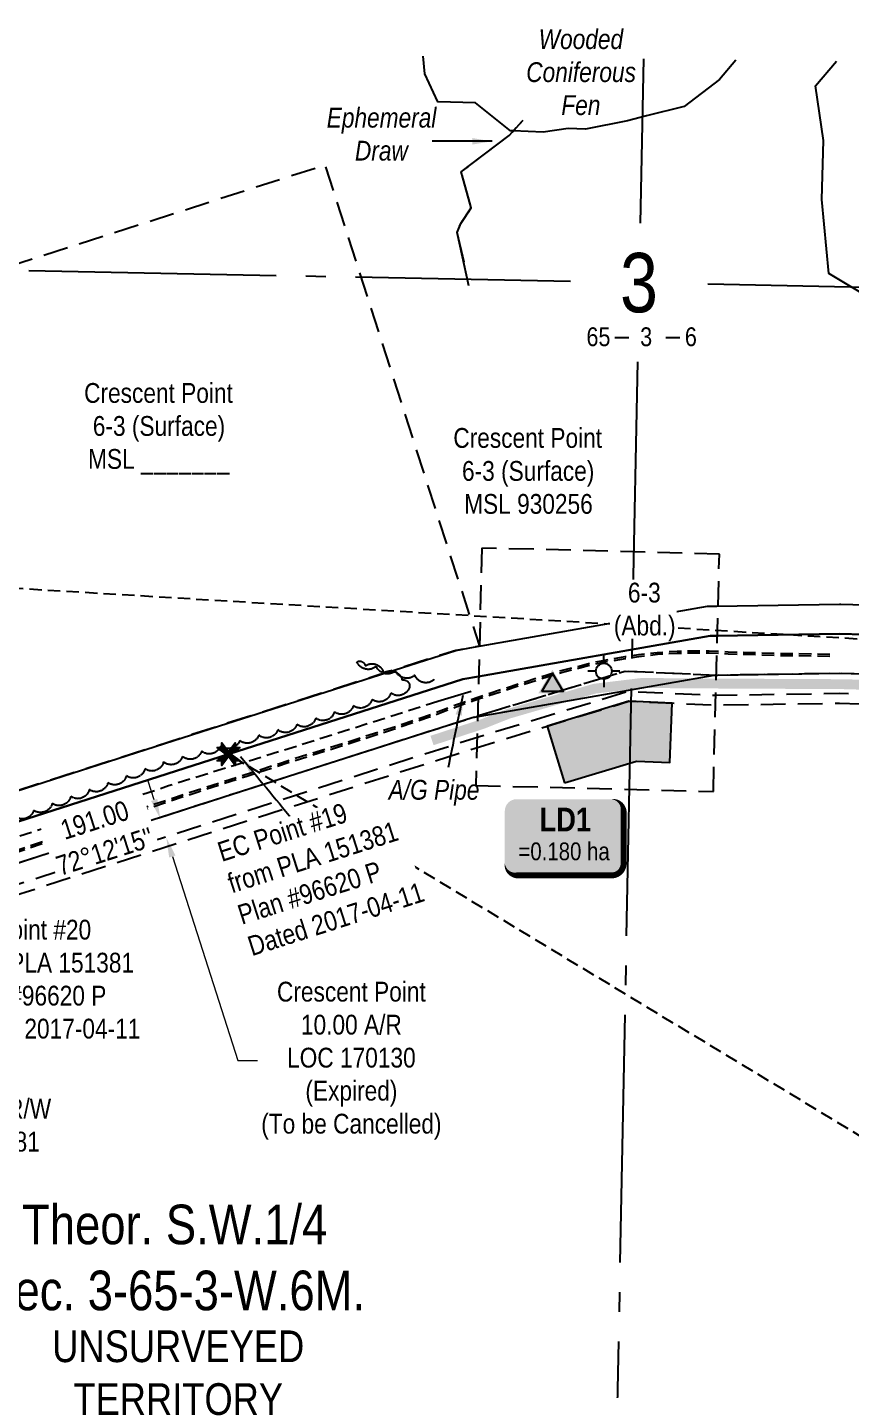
# Model space of a CAD drawing. Extents: x 407349 to 413136, y 6049626 to 6052845.
# Drawn here: x 411483 to 411899, y 6050154 to 6050842 of the extents above; entities that cross this region are included whole.
import ezdxf
from ezdxf.enums import TextEntityAlignment as Align

# ---------------------------------------------------------------- set-up
doc = ezdxf.new("R2010")
doc.units = 0
doc.header["$LTSCALE"] = 5
doc.header["$PDSIZE"] = 5
for name, pattern in [('0', [1, 1, 0]), ('foc-ACCESSROAD', [3.75, 2.5, -1.25]), ('foc-QUARTERLINE', [33, 25, -3, 2, -3]), ('foc-TIELINE', [1.875, 1.25, -0.625]), ('foc-TOPO-ephemeral', [6.25, 3.125, -0.625, 0.625, -0.625, 0.625, -0.625]), ('UG_PIPE', [1.875, 1.25, -0.625])]:
    doc.linetypes.add(name, pattern=pattern)
doc.layers.get('Defpoints').update_dxf_attribs({"color": 9})
for name, color, linetype in [('10', 1, 'Continuous'), ('9', 3, 'Continuous'), ('AS-PIPE-AG', 44, 'Continuous'), ('AS-PIPE-UG', 44, 'UG_PIPE'), ('AS-ROADS', 254, 'Continuous'), ('C-WS', 13, 'foc-ACCESSROAD'), ('F-AR', 190, 'foc-ACCESSROAD'), ('F-RW', 190, 'Continuous'), ('F-WS-S', 190, 'Continuous'), ('L-BD', 7, 'Continuous'), ('L-DESC', 3, 'Continuous'), ('L-MON', 1, 'Continuous'), ('L-QSEC', 8, 'foc-QUARTERLINE'), ('L-SECLBL', 7, 'Continuous'), ('L-TIE', 7, 'foc-TIELINE'), ('P-TEMP-BLOCKS', 250, 'Continuous'), ('P-WORKAREA', 113, 'Continuous'), ('P-WORKAREA-H', 111, 'Continuous'), ('T-BUSH', 110, '0'), ('T-DRAW', 143, 'foc-TOPO-ephemeral'), ('T-WATER-T', 170, 'Continuous'), ('WETLAND', 143, 'Continuous'), ('WETLAND-T', 146, 'Continuous')]:
    doc.layers.add(name, color=color, linetype=linetype)
for name, color, linetype, lineweight in [('C-AR-T', 13, 'Continuous', 9), ('C-WS-T', 13, 'Continuous', 9), ('F-RW-T', 190, 'Continuous', 9), ('F-WS-T', 190, 'Continuous', 9), ('T-TEXT', 48, 'Continuous', 18)]:
    doc.layers.add(name, color=color, linetype=linetype, lineweight=lineweight)
doc.styles.add('175L', font='ARIALN.TTF', dxfattribs={"height": 20})
doc.styles.add('80', font='ARIALN.TTF', dxfattribs={"height": 10})
doc.styles.add('80CG', font='ARIALN.TTF', dxfattribs={"height": 10})
doc.styles.add('80L', font='ARIALN.TTF', dxfattribs={"height": 10})
doc.styles.add('BOLD', font='ARIALNB.TTF')
doc.styles.add('foc-LtypeFont', font='ARIALN.TTF', dxfattribs={"height": 7.35})
doc.styles.add('SIMPLEX', font='ARIALN.TTF')
doc.linetypes.add('foc-TOPO-flowdirection-NOLINE', pattern='A,0,[">",foc-LtypeFont,S=0.3,R=0,X=0,Y=-0.945],-20,[">",foc-LtypeFont,S=0.3,R=0,X=0,Y=-0.945],0', length=20)
doc.dimstyles.new('Compass 5 000', dxfattribs={"dimscale": 5, "dimtxt": 9, "dimasz": 2, "dimexe": 0.2, "dimexo": 0.0625, "dimgap": 0.5, "dimtad": 0, "dimtih": 1, "dimtoh": 1, "dimzin": 0, "dimdsep": 46, "dimtxsty": '80CG', "dimcen": 0.1, "dimse1": 1, "dimse2": 1, "dimclrd": 256, "dimclrt": 256, "dimaunit": 1, "dimadec": 4, "dimazin": 0, "dimtfac": 0.06, "dimtofl": 0, "dimtmove": 0, "dimatfit": 1, "dimfxl": 0.2, "dimtolj": 1, "dimtzin": 0, "dimlwd": -1, "dimarcsym": 0})

# ---------------------------------------------------------------- blocks, each defined once
blk = doc.blocks.new('L-SECLBL')
at = {"layer": '9', "color": 7}
for p, q in [((-5.08, -27.83), (-12.29, -27.83)), ((20.7, -27.83), (13.5, -27.83))]:
    blk.add_line(p, q, dxfattribs=at)
at = {"layer": '10', "color": 2, "style": 'SIMPLEX'}
blk.add_attdef('SEC', text='', height=30, dxfattribs=at).set_placement((0, 0), align=Align.MIDDLE)
at = {"layer": '10', "color": 5, "style": '80L'}
blk.add_attdef('TWP', text='', height=9.5, dxfattribs=at).set_placement((-14.43, -27.37), align=Align.MIDDLE_RIGHT)
blk.add_attdef('RGE', text='', height=9.5, dxfattribs=at).set_placement((3.62, -27.37), align=Align.MIDDLE_CENTER)
blk.add_attdef('MER', text='', height=9.5, dxfattribs=at).set_placement((23.17, -27.37), align=Align.MIDDLE_LEFT)
blk = doc.blocks.new('*D44')
at = {"layer": 'Defpoints', "color": 0, "transparency": 16777216}
for p in [(411435.49, 6050426.09), (411373.08, 6050406.12), (411441.58, 6050407.06)]:
    blk.add_point(p, dxfattribs=at)
at = {"layer": 'F-RW-T', "transparency": 16777216}
for p, q in [((411370.04, 6050415.64), (411366.99, 6050425.17)), ((411382.22, 6050377.56), (411408.47, 6050295.54)), ((411408.47, 6050295.54), (411418.47, 6050295.54))]:
    blk.add_line(p, q, dxfattribs=at)
for points in [[(411371.62, 6050416.15), (411368.45, 6050415.13), (411373.08, 6050406.12)], [(411383.81, 6050378.07), (411380.63, 6050377.06), (411379.17, 6050387.09)]]:
    blk.add_solid(points, dxfattribs=at)
at = {"layer": 'F-RW-T', "transparency": 16777216, "insert": (411458.01, 6050295.54), "char_height": 10, "attachment_point": 5, "style": '80CG'}
blk.add_mtext('\\A1;PGI\\P20.00 P/L R/W\\PPLA 151381', dxfattribs=at)
blk = doc.blocks.new('*D45')
at = {"layer": 'C-AR-T', "transparency": 16777216}
for p, q in [((411547.28, 6050451.53), (411544.22, 6050461.05)), ((411556.44, 6050422.96), (411589.5, 6050319.86)), ((411589.5, 6050319.86), (411599.5, 6050319.86))]:
    blk.add_line(p, q, dxfattribs=at)
for points in [[(411548.86, 6050452.04), (411545.69, 6050451.02), (411550.33, 6050442.01)], [(411558.02, 6050423.47), (411554.85, 6050422.45), (411553.38, 6050432.48)]]:
    blk.add_solid(points, dxfattribs=at)
at = {"layer": 'Defpoints', "color": 0, "transparency": 16777216}
for p in [(411521.7, 6050432.83), (411553.38, 6050432.48), (411524.75, 6050423.3)]:
    blk.add_point(p, dxfattribs=at)
at = {"layer": 'C-AR-T', "transparency": 16777216, "insert": (411646.83, 6050319.86), "char_height": 10, "attachment_point": 5, "style": '80CG'}
blk.add_mtext('\\A1;Crescent Point\\P10.00 A/R\\PLOC 170130\\P(Expired)\\P(To be Cancelled)', dxfattribs=at)
blk = doc.blocks.new('GABD')
for p, q in [((0, 0.81), (0, 1.62)), ((-0.81, 0), (-1.62, 0)), ((1.62, 0), (0.81, 0)), ((0, -0.81), (0, -1.62))]:
    blk.add_line(p, q)
blk.add_circle((0, 0), 0.8)
blk = doc.blocks.new('TRIA')
blk.add_hatch(color=255).paths.add_polyline_path([(-0.04, 1.52), (-1.47, -0.87), (1.39, -0.87)])
blk = doc.blocks.new('TRIAA')
blk.add_blockref('TRIA', (0, 0))
blk = doc.blocks.new('TRIB')
at = {"color": 1}
blk.add_lwpolyline([(-1.12, -0.67), (-0.04, 1.13), (1.04, -0.67)], close=True, dxfattribs=at)
blk = doc.blocks.new('TRIBB')
blk.add_blockref('TRIB', (0, 0))
blk = doc.blocks.new('TRICC')
for name in ['TRIAA', 'TRIBB']:
    blk.add_blockref(name, (0, 0))
blk = doc.blocks.new('plspike')
blk.add_blockref('TRICC', (0, 0))
blk = doc.blocks.new('TEMP')
h = blk.add_hatch(color=255)
h.dxf.hatch_style = 1
h.paths.add_polyline_path([(0, 0.25), (-0.67, 1.15), (-0.67, 0.67), (-1.15, 0.67), (-0.25, 0), (-1.15, -0.67), (-0.67, -0.67), (-0.67, -1.15), (0, -0.25), (0.67, -1.15), (0.67, -0.67), (1.15, -0.67), (0.25, 0), (1.15, 0.67), (0.67, 0.67), (0.67, 1.15)])
h.paths.add_polyline_path([(0.57, 0.85), (0.57, 0.57), (0.85, 0.57), (0.08, 0), (0.85, -0.57), (0.57, -0.57), (0.57, -0.85), (0, -0.08), (-0.57, -0.85), (-0.57, -0.57), (-0.85, -0.57), (-0.08, 0), (-0.85, 0.57), (-0.57, 0.57), (-0.57, 0.85), (0, 0.08)], flags=16)
h = blk.add_hatch(color=1)
h.dxf.hatch_style = 1
h.paths.add_polyline_path([(0, 0.08), (-0.57, 0.85), (-0.57, 0.57), (-0.85, 0.57), (-0.08, 0), (-0.85, -0.57), (-0.57, -0.57), (-0.57, -0.85), (0, -0.08), (0.57, -0.85), (0.57, -0.57), (0.85, -0.57), (0.08, 0), (0.85, 0.57), (0.57, 0.57), (0.57, 0.85)])
at = {"color": 1}
for p, q in [((-0.08, 0), (0.08, 0)), ((0, 0.08), (0, -0.08))]:
    blk.add_line(p, q, dxfattribs=at)
at = {"color": 255, "flags": 128}
blk.add_lwpolyline([(-0.25, 0), (-1.15, 0.67), (-0.67, 0.67), (-0.67, 1.15), (0, 0.25), (0.67, 1.15), (0.67, 0.67), (1.15, 0.67), (0.25, 0), (1.15, -0.67), (0.67, -0.67), (0.67, -1.15), (0, -0.25), (-0.67, -1.15), (-0.67, -0.67), (-1.15, -0.67)], close=True, dxfattribs=at)
at = {"color": 1, "flags": 128}
blk.add_lwpolyline([(-0.08, 0), (-0.85, 0.57), (-0.57, 0.57), (-0.57, 0.85), (0, 0.08), (0.57, 0.85), (0.57, 0.57), (0.85, 0.57), (0.08, 0), (0.85, -0.57), (0.57, -0.57), (0.57, -0.85), (0, -0.08), (-0.57, -0.85), (-0.57, -0.57), (-0.85, -0.57)], close=True, dxfattribs=at)
blk = doc.blocks.new('*U65')
h = blk.add_hatch(color=111)
edge = h.paths.add_edge_path()
edge.add_line((-24, -20), (24, -20))
edge.add_arc((24, -14), 6, 270, 360)
edge.add_line((30, -14), (30, 12.5))
edge.add_arc((24, 12.5), 6, 0, 90)
edge.add_line((24, 18.5), (-24, 18.5))
edge.add_arc((-24, 12.5), 6, 90, 180)
edge.add_line((-30, 12.5), (-30, -14))
edge.add_arc((-24, -14), 6, 180, 270)
at = {"color": 250, "flags": 128}
blk.add_lwpolyline([(-24, -20, 3, 3, 0), (24, -20, 3, 3, 0.414214), (30, -14, 3, 3, 0), (30, 12.5, 3, 0, 0.414214), (24, 18.5, 0, 0, 0), (-24, 18.5, 0, 0, 0.414214), (-30, 12.5, 0, 0, 0), (-30, -14, 0, 3, 0.414214)], format="xyseb", close=True, dxfattribs=at)
at = {"flags": 128}
blk.add_lwpolyline([(-18.38, -7.8, 0, 7.5, 0), (0, 0, 0, 0, 0)], format="xyseb", dxfattribs=at)
at = {"color": 250}
for tag, p, height, style in [('TEMP_AREA_W1_001', (-9.21, 2.24), 12, 'BOLD'), ('ENTER_TEXT_001', (-30.66, -12.47), 9, '80')]:
    blk.add_attdef(tag, p, '', height=height, dxfattribs=dict(at, style=style))

msp = doc.modelspace()

# ---------------------------------------------------------------- hatches: boundary and pattern name
at = {"layer": 'P-WORKAREA-H'}
h = msp.add_hatch(color=256, dxfattribs=at)
h.dxf.hatch_style = 1
h.paths.add_polyline_path([(411754.386, 6050460.135), (411790.799, 6050471.197), (411807.548, 6050470.465), (411808.856, 6050500.424), (411786.987, 6050501.379), (411745.67, 6050488.827)])

# ---------------------------------------------------------------- linework, layer by layer
at = {"layer": 'AS-PIPE-AG', "flags": 128}
msp.add_lwpolyline([(411690.477, 6050501.484), (411707.364, 6050506.563)], dxfattribs=at)
msp.add_lwpolyline([(411690.477, 6050501.484), (411707.364, 6050506.563)], dxfattribs=at)
at = {"layer": 'AS-PIPE-UG', "flags": 128}
for points in [[(411888.395, 6050523.978), (411881.136, 6050524.192), (411863.142, 6050524.366), (411846.577, 6050524.92), (411837.005, 6050525.227), (411827.48, 6050525.707), (411819.737, 6050525.732), (411811.276, 6050525.539), (411801.374, 6050524.925), (411791.905, 6050523.878), (411785.005, 6050522.764), (411779.08, 6050521.78), (411774.138, 6050520.878), (411767.732, 6050519.575), (411762.124, 6050518.055), (411752.894, 6050515.784), (411731.262, 6050509.023), (411710.927, 6050502.378), (411700.221, 6050498.598), (411688.556, 6050494.147), (411671.477, 6050488.224), (411644.582, 6050479.519), (411617.236, 6050470.965), (411593.458, 6050463.198), (411569.448, 6050455.543), (411546.132, 6050447.777), (411523.695, 6050440.414), (411499.457, 6050432.268), (411475.018, 6050423.955), (411451.935, 6050416.289), (411429.257, 6050409.113), (411408.616, 6050402.484), (411384.458, 6050394.801), (411362.317, 6050387.756), (411338.927, 6050380.383), (411316.151, 6050373.19), (411292.947, 6050365.879), (411269.477, 6050358.48), (411246.328, 6050351.217), (411218.823, 6050342.634), (411198.841, 6050336.351), (411191.596, 6050334.05), (411185.432, 6050331.949), (411177.746, 6050328.691), (411159.42, 6050318.368), (411133.703, 6050303.778), (411113.206, 6050291.759), (411093.339, 6050279.897), (411071.726, 6050267.353), (411046.786, 6050252.848), (411024.329, 6050239.671), (411005.414, 6050228.301), (410982.073, 6050215.132), (410957.471, 6050201.133), (410935.322, 6050188.667), (410916.377, 6050178.18), (410894.609, 6050165.45), (410874.465, 6050153.435), (410853.027, 6050140.554), (410834.198, 6050130.162), (410821.976, 6050123.912), (410795.578, 6050164.103), (410777.252, 6050193.335)], [(411888.425, 6050524.977), (411881.155, 6050525.191), (411863.163, 6050525.365), (411846.61, 6050525.919), (411837.046, 6050526.226), (411827.506, 6050526.707), (411819.728, 6050526.732), (411811.233, 6050526.538), (411801.288, 6050525.921), (411791.771, 6050524.868), (411784.843, 6050523.751), (411778.908, 6050522.765), (411773.949, 6050521.859), (411767.502, 6050520.548), (411761.874, 6050519.023), (411752.625, 6050516.747), (411730.957, 6050509.975), (411710.605, 6050503.324), (411699.877, 6050499.537), (411688.214, 6050495.086), (411671.159, 6050489.172), (411644.279, 6050480.471), (411616.932, 6050471.917), (411593.151, 6050464.149), (411569.138, 6050456.493), (411545.818, 6050448.726), (411523.38, 6050441.363), (411499.136, 6050433.215), (411474.7, 6050424.902), (411451.626, 6050417.24), (411428.954, 6050410.065), (411408.312, 6050403.436), (411384.155, 6050395.754), (411362.015, 6050388.709), (411338.626, 6050381.336), (411315.85, 6050374.143), (411292.647, 6050366.832), (411269.177, 6050359.434), (411246.029, 6050352.171), (411218.524, 6050343.588), (411198.539, 6050337.304), (411191.283, 6050334.999), (411185.075, 6050332.883), (411177.304, 6050329.589), (411158.928, 6050319.238), (411133.203, 6050304.643), (411112.697, 6050292.619), (411092.832, 6050280.758), (411071.224, 6050268.217), (411046.282, 6050253.711), (411023.819, 6050240.53), (411004.91, 6050229.165), (410981.58, 6050216.001), (410956.979, 6050202.003), (410934.835, 6050189.54), (410915.882, 6050179.049), (410894.101, 6050166.311), (410873.952, 6050154.293), (410852.528, 6050141.42), (410833.728, 6050131.045), (410822.319, 6050125.21), (410796.419, 6050164.643), (410778.099, 6050193.866)], [(411690.543, 6050501.266), (411622.466, 6050479.663), (411554.578, 6050458.635), (411487.286, 6050435.821), (411412.038, 6050411.079), (411340.33, 6050388.725), (411257.272, 6050362.47), (411221.35, 6050350.946), (411206.775, 6050345.921), (411199.154, 6050343.175), (411185.619, 6050338.098), (411173.7, 6050333.099), (411164.409, 6050328.706), (411154.065, 6050323.276), (411138.259, 6050314.407), (411124.361, 6050306.303), (411055.194, 6050266.006), (410988.133, 6050226.591), (410908.518, 6050180.006), (410838.235, 6050139.433)]]:
    msp.add_lwpolyline(points, dxfattribs=at)
at = {"layer": 'AS-ROADS', "const_width": 4.998, "flags": 128}
msp.add_lwpolyline([(412724.759, 6050512.858), (412710.467, 6050502.432), (412695.882, 6050491.442), (412673.771, 6050480.259), (412652.142, 6050471.012), (412630.66, 6050459.278), (412590.909, 6050434.216), (412565.512, 6050416.938), (412564.597, 6050416.097), (412552.889, 6050410.094), (412541.763, 6050407.968), (412533.909, 6050410.492), (412528.072, 6050415.32), (412473.745, 6050473.622), (412465.679, 6050480.994), (412446.608, 6050492.012), (412435.707, 6050495.365), (411894.552, 6050510.017), (411811.843, 6050510.429), (411794.18, 6050510.716), (411769.529, 6050507.724), (411725.928, 6050494.999), (411712.998, 6050489.865), (411687.534, 6050481.559)], dxfattribs=at)
at = {"layer": 'C-WS', "flags": 128}
msp.add_lwpolyline([(411330.928, 6050675.188), (411633.423, 6050772.287), (411711.458, 6050529.181), (411699.506, 6050527.082), (411580.168, 6050488.969), (411408.401, 6050433.833)], close=True, dxfattribs=at)
at = {"layer": 'C-WS'}
msp.add_lwpolyline([(411829.58, 6050455.83), (411832.62, 6050575.74), (411712.72, 6050578.79), (411709.67, 6050458.88)], close=True, dxfattribs=at)
at = {"layer": 'F-AR', "flags": 128}
for points in [[(412541.944, 6050406.895), (412541.944, 6050406.895), (412467.501, 6050488.77), (412451.468, 6050500.022), (411893.06, 6050515.421), (411830.917, 6050514.468), (411785.082, 6050516.47), (411707.892, 6050493.035), (411590.836, 6050455.651), (411409.067, 6050397.304), (411175.067, 6050322.236), (410996.186, 6050213.613, -0.0054144), (410995.814, 6050213.392), (410815.385, 6050109.108), (410701.028, 6050043.046), (410701.154, 6050043.022), (410723.675, 6050038.813), (410822.888, 6050096.127), (411003.317, 6050200.411, 0.0054144), (411003.968, 6050200.797), (411181.334, 6050308.501), (411413.649, 6050383.028), (411595.408, 6050441.372), (411711.486, 6050478.443), (411786.987, 6050501.379), (411830.705, 6050499.469), (411893.29, 6050500.43), (412446.547, 6050485.158), (412457.526, 6050477.453), (412529.001, 6050398.288), (412541.923, 6050406.919)], [(411893.06, 6050515.421), (411830.917, 6050514.468), (411785.082, 6050516.47), (411707.892, 6050493.035), (411590.836, 6050455.651), (411409.067, 6050397.304), (411175.067, 6050322.236), (410996.186, 6050213.613, -0.0054144), (410995.814, 6050213.392), (410815.385, 6050109.108), (410701.028, 6050043.046), (410701.154, 6050043.022), (410716.253, 6050040.2), (410820.514, 6050100.43), (411000.942, 6050204.714, 0.0054144), (411001.501, 6050205.045), (411179.372, 6050313.056), (411412.248, 6050387.763), (411594.011, 6050446.108), (411710.991, 6050483.467), (411786.478, 6050506.385), (411830.902, 6050504.445), (411893.34, 6050505.403), (412448.187, 6050490.113), (412460.851, 6050481.226), (412533.585, 6050401.231)]]:
    msp.add_lwpolyline(points, format="xyb", dxfattribs=at)
at = {"layer": 'F-RW', "flags": 128}
for points in [[(410831.628, 6050158.903), (410978.167, 6050243.6), (411160.443, 6050354.285), (411398.38, 6050430.617), (411580.168, 6050488.969), (411699.506, 6050527.082), (411708.476, 6050528.657), (411826.561, 6050549.375), (411831.35, 6050549.442), (411893.311, 6050550.397), (411893.952, 6050550.379), (412458.443, 6050534.828)], [(410785.31, 6050209.07), (410826.15, 6050138.42), (410985.81, 6050230.7), (411166.71, 6050340.55), (411402.96, 6050416.34), (411584.74, 6050474.69), (411703.1, 6050512.49), (411711.07, 6050513.89), (411827.97, 6050534.4), (411831.57, 6050534.45), (411893.22, 6050535.4), (411893.539, 6050535.391), (412458.03, 6050519.84)], [(412458.03, 6050519.84), (411893.22, 6050535.4), (411831.57, 6050534.45), (411827.97, 6050534.4), (411711.07, 6050513.89), (411703.1, 6050512.49), (411584.74, 6050474.69), (411402.96, 6050416.34), (411166.71, 6050340.55), (410985.81, 6050230.7), (410826.15, 6050138.42)], [(410826.15, 6050138.42), (410985.81, 6050230.7), (411166.71, 6050340.55), (411402.96, 6050416.34), (411584.74, 6050474.69), (411703.1, 6050512.49), (411711.07, 6050513.89), (411827.97, 6050534.4), (411831.57, 6050534.45), (411893.22, 6050535.4), (411893.539, 6050535.391), (412458.03, 6050519.84)], [(412451.468, 6050500.022), (411893.099, 6050515.405), (411831.863, 6050514.461), (411829.848, 6050514.433), (411714.529, 6050494.2), (411707.892, 6050493.035), (411590.836, 6050455.651), (411409.067, 6050397.304), (411175.067, 6050322.236), (410996.001, 6050213.5), (410815.385, 6050109.108)]]:
    msp.add_lwpolyline(points, dxfattribs=at)
at = {"layer": 'L-QSEC'}
for p, q in [((411794.238, 6050825.842), (411792.626, 6050742.832)), ((410988.999, 6050728.815), (411757.524, 6050713.536)), ((411826.762, 6050712.16), (412595.079, 6050696.885)), ((411791.268, 6050672.876), (411776.428, 6049908.684))]:
    msp.add_line(p, q, dxfattribs=at)
at = {"layer": 'L-TIE'}
for p, q in [((411381.332, 6050564.273), (412451.46, 6050500.02)), ((412579.4, 6049873.02), (411584.74, 6050474.69))]:
    msp.add_line(p, q, dxfattribs=at)
at = {"layer": 'P-WORKAREA'}
msp.add_lwpolyline([(411754.386, 6050460.135), (411790.799, 6050471.197), (411807.548, 6050470.465), (411808.856, 6050500.424), (411786.987, 6050501.379), (411745.67, 6050488.827)], close=True, dxfattribs=at)
at = {"layer": 'T-BUSH', "flags": 128}
msp.add_lwpolyline([(411688.601, 6050512.308, -0.5205671), (411678.862, 6050514.555, -0.5205671), (411669.122, 6050516.803, -0.5205671), (411659.382, 6050519.051, -0.5205671), (411649.643, 6050521.298, -0.5205671), (411653.825, 6050519.285, -0.5205671), (411663.155, 6050515.697, -0.5205671), (411672.484, 6050512.109, -0.5205671), (411676.22, 6050508.647, -0.5205671), (411666.738, 6050505.484, -0.5205671), (411657.257, 6050502.32, -0.5205671), (411647.775, 6050499.157, -0.5205671), (411638.293, 6050495.994, -0.5205671), (411628.811, 6050492.831, -0.5205671), (411619.325, 6050489.68, -0.5205671), (411609.703, 6050486.975, -0.5205671), (411600.08, 6050484.271, -0.5205671), (411590.457, 6050481.567, -0.5205671), (411580.834, 6050478.863, -0.5205671), (411571.211, 6050476.159, -0.5205671), (411561.588, 6050473.454, -0.5205671), (411551.975, 6050470.722, -0.5205671), (411542.609, 6050467.23, -0.5205671), (411533.243, 6050463.737, -0.5205671), (411523.878, 6050460.245, -0.5205671), (411514.512, 6050456.752, -0.5205671), (411505.147, 6050453.26, -0.5205671), (411495.781, 6050449.767, -0.5205671), (411486.415, 6050446.275, -0.5205671), (411476.92, 6050443.16, -0.5205671), (411467.389, 6050440.148, -0.5205671), (411457.858, 6050437.135, -0.5205671), (411448.327, 6050434.123, -0.5205671), (411438.796, 6050431.111, -0.5205671), (411429.265, 6050428.098, -0.5205671), (411419.734, 6050425.086, -0.5205671), (411410.203, 6050422.074, -0.5205671), (411400.665, 6050419.085, -0.5205671), (411391.126, 6050416.099, -0.5205671), (411381.587, 6050413.113, -0.5205671), (411372.048, 6050410.127, -0.5205671), (411362.508, 6050407.142, -0.5205671), (411352.969, 6050404.156, -0.5205671), (411343.43, 6050401.17, -0.5205671), (411333.899, 6050398.158, -0.5205671), (411324.386, 6050395.091, -0.5205671), (411314.872, 6050392.024, -0.5205671), (411305.359, 6050388.957, -0.5205671), (411295.845, 6050385.889, -0.5205671), (411286.332, 6050382.822, -0.5205671), (411276.819, 6050379.755, -0.5205671), (411267.305, 6050376.688, -0.5205671), (411257.792, 6050373.621, -0.5205671), (411248.299, 6050370.492, -0.5205671), (411238.82, 6050367.318, -0.5205671), (411229.342, 6050364.145, -0.5205671), (411219.864, 6050360.971, -0.5205671), (411210.384, 6050357.8, -0.5205671), (411200.905, 6050354.629, -0.5205671), (411191.426, 6050351.458, -0.5205671), (411181.946, 6050348.288, -0.5205671), (411172.467, 6050345.117, -0.5205671), (411162.988, 6050341.946, -0.5205671), (411154.198, 6050337.233, -0.5205671), (411145.525, 6050332.265, -0.5205671), (411137.095, 6050326.894, -0.5205671), (411128.665, 6050321.523, -0.5205671), (411120.198, 6050316.213, -0.5205671), (411111.604, 6050311.109, -0.5205671), (411103.009, 6050306.005, -0.5205671), (411094.415, 6050300.901, -0.5205671), (411085.821, 6050295.797, -0.5205671), (411077.226, 6050290.693, -0.5205671), (411068.632, 6050285.589, -0.5205671), (411060.038, 6050280.485, -0.5205671), (411051.444, 6050275.381, -0.5205671), (411042.808, 6050270.348, -0.5205671), (411034.165, 6050265.328, -0.5205671), (411025.521, 6050260.307, -0.5205671), (411016.878, 6050255.287, -0.5205671), (411008.235, 6050250.266, -0.5205671), (410999.591, 6050245.246, -0.5205671), (410990.948, 6050240.226, -0.5205671), (410982.3, 6050235.212, -0.5205671), (410973.605, 6050230.282, -0.5205671), (410964.91, 6050225.352, -0.5205671), (410956.215, 6050220.421, -0.5205671), (410947.52, 6050215.491, -0.5205671), (410938.825, 6050210.56, -0.5205671), (410930.13, 6050205.63, -0.5205671), (410921.435, 6050200.7, -0.5205671), (410912.74, 6050195.769, -0.5205671), (410904.045, 6050190.839, -0.5205671), (410895.35, 6050185.908, -0.5205671), (410886.655, 6050180.978, -0.5205671), (410882.63, 6050183.917, -0.5205671), (410889.308, 6050190.842, -0.5205671), (410885.415, 6050199.719, -0.5205671), (410881.026, 6050208.7, -0.5205671), (410876.122, 6050217.394, -0.5205671), (410870.8, 6050225.854, -0.5205671), (410865.477, 6050234.315, -0.5205671), (410860.154, 6050242.775, -0.5205671), (410852.479, 6050242.304, -0.5205671), (410843.68, 6050237.562, -0.5205671), (410834.881, 6050232.82, -0.5205671), (410828.943, 6050238.365, -0.5205671), (410823.856, 6050246.97, -0.5205671), (410818.77, 6050255.574, -0.5205671), (410813.683, 6050264.179, -0.5205671), (410808.596, 6050272.783, -0.5205671), (410803.51, 6050281.388, -0.5205671), (410795.102, 6050278.919, -0.5205671), (410789.81, 6050286.45, -0.5205671), (410784.879, 6050295.144, -0.5205671), (410779.948, 6050303.839, -0.5205671), (410775.017, 6050312.534, -0.5205671), (410767.204, 6050309.029, -0.5205671), (410758.904, 6050303.46, -0.5205671), (410750.604, 6050297.89, -0.5205671), (410750.637, 6050290.013, -0.5205671), (410754.89, 6050280.968, -0.5205671), (410759.144, 6050271.923, -0.5205671), (410763.398, 6050262.877, -0.5205671), (410756.608, 6050257.147, -0.5205671), (410748.076, 6050251.941, -0.5205671), (410739.452, 6050246.889, -0.5205671), (410730.765, 6050241.945, -0.5205671), (410722.077, 6050237.002, -0.5205671), (410713.39, 6050232.058, -0.5205671), (410705.127, 6050228.931, -0.5205671), (410699.915, 6050236.647, -0.5205671)], format="xyb", dxfattribs=at)
at = {"layer": 'T-DRAW', "flags": 128}
msp.add_lwpolyline([(411703.795, 6050723.191), (411700.193, 6050738.181), (411702.107, 6050742.678), (411707.319, 6050750.635), (411702.334, 6050768.776), (411726.466, 6050787.227), (411733.57, 6050794.972)], dxfattribs=at)
at = {"layer": 'WETLAND', "flags": 128}
for points in [[(411841.007, 6050825.265), (411832.696, 6050815.454), (411814.766, 6050801.865), (411795.905, 6050797.075), (411786.278, 6050794.63), (411765.097, 6050790.4), (411756.212, 6050790.726), (411743.665, 6050788.832), (411728.48, 6050789.423), (411727.092, 6050789.477), (411709.47, 6050803.602), (411690.549, 6050804.134), (411683.911, 6050818.333), (411683.023, 6050827.214)], [(411910.139, 6050704.22), (411887.89, 6050717.523), (411884.365, 6050754.805), (411885.137, 6050784.552), (411881.236, 6050812.158), (411891.808, 6050824.638)]]:
    msp.add_lwpolyline(points, dxfattribs=at)

# ---------------------------------------------------------------- block references
at = {"layer": 'Defpoints', "color": 2, "xscale": 4.999999999999972, "yscale": 4.999999999999972, "zscale": 4.999999999999972}
msp.add_blockref('plspike', (411748.525, 6050509.716), dxfattribs=at)
at = {"layer": 'F-WS-S', "color": 2, "xscale": 4.999999999999972, "yscale": 4.999999999999972, "zscale": 4.999999999999972}
msp.add_blockref('GABD', (411774.321, 6050516.547), dxfattribs=at)
at = {"layer": 'L-MON', "color": 6, "xscale": 4.997797999999992, "yscale": 4.997797999999992, "zscale": 4.997797999999992}
msp.add_blockref('TEMP', (411584.74, 6050474.69), dxfattribs=at)
at = {"layer": 'L-SECLBL', "xscale": 0.9995639999999921, "yscale": 0.9995639999999921, "zscale": 0.9995639999999921}
msp.add_blockref('L-SECLBL', (411792.044, 6050712.85), dxfattribs=at).add_auto_attribs({'SEC': '3', 'TWP': '65', 'RGE': '3', 'MER': '6'})
at = {"layer": 'P-TEMP-BLOCKS'}
ref = msp.add_blockref('*U65', (411754.274, 6050433.424), dxfattribs=dict(at, xscale=0.9995596, yscale=0.9995596, zscale=0.9995596))
ref.add_attrib('TEMP_AREA_W1_001', 'LD1', (411741.886, 6050435.668), dxfattribs={"layer": '0', "color": 250, "height": 11.9947, "style": 'BOLD'})
ref.add_attrib('ENTER_TEXT_001', '=0.180 ha', (411731.148, 6050421.076), dxfattribs={"layer": '0', "color": 250, "height": 8.996, "style": '80'})

# ---------------------------------------------------------------- texts
at = {"layer": 'C-WS-T', "attachment_point": 1, "style": '80L'}
for s, width, insert, char_height in [('\\pi3.2149;Crescent Point\\P\\pi7.6024;6-3 (Surface)\\P\\pi5.2024;MSL _______', 80.91939, (411508.681, 6050662.105), 9.9956), ('\\pi39.235;Crescent Point\\P\\pi43.622;6-3 (Surface)\\P\\pi44.71;MSL 930256', 152.95982, (411659.06, 6050639.394), 9.99564)]:
    msp.add_mtext_dynamic_manual_height_columns(s, width=width, gutter_width=50, heights=[0], dxfattribs=dict(at, insert=insert, char_height=char_height))
at = {"layer": 'L-DESC', "color": 3, "insert": (411557.617, 6050247.126), "char_height": 20, "width": 190.50014, "attachment_point": 2, "style": '175L'}
msp.add_mtext('Theor. S.W.1/4 \\PSec. 3-65-3-W.6M.', dxfattribs=at)
at = {"layer": 'L-DESC', "color": 3, "insert": (411559.414, 6050162.137), "char_height": 16, "attachment_point": 5, "style": '80L'}
msp.add_mtext_dynamic_manual_height_columns('UNSURVEYED TERRITORY', width=126.41375, gutter_width=47.5, heights=[0], dxfattribs=at)
at = {"layer": 'L-MON', "insert": (411447.997, 6050391.016), "char_height": 9.9956, "attachment_point": 1, "style": '80L'}
msp.add_mtext_dynamic_manual_height_columns('EC Point #20\\Pfrom PLA 151381\\PPlan #96620 P\\PDated 2017-04-11', width=91.80368, gutter_width=50, heights=[0], dxfattribs=at)
at = {"layer": 'T-TEXT', "insert": (411665.646, 6050461.661), "char_height": 9.9956, "attachment_point": 1, "style": '80L'}
msp.add_mtext_dynamic_manual_height_columns('{\\fArial Narrow|b0|i1|c0|p34;A/G Pipe}', width=45.40408, gutter_width=50, heights=[0], dxfattribs=at)
at = {"layer": 'T-WATER-T', "insert": (411634.034, 6050801.146), "char_height": 9.9956, "attachment_point": 1, "style": '80L'}
msp.add_mtext_dynamic_manual_height_columns('\\pi0.33845;{\\fArial Narrow|b0|i1|c0|p34;Ephemeral\\P\\pi14.599;Draw}', width=55.97995, gutter_width=50, heights=[0], dxfattribs=at)

# ---------------------------------------------------------------- dimensions: what is measured, and where the dimension line sits
at = {"layer": 'C-AR-T'}
dim = msp.add_linear_dim(base=(411553.382, 6050432.485), p1=(411521.701, 6050432.825), p2=(411524.754, 6050423.304), angle=287.780424, text='Crescent Point\\P10.00 A/R\\PLOC 170130\\P(Expired)\\P(To be Cancelled)', dimstyle='Compass 5 000', dxfattribs=at)
dim.commit()
dim.dimension.update_dxf_attribs({"geometry": '*D45', "text_midpoint": (411646.833, 6050319.86), "dimtype": 161})
at = {"layer": 'F-RW-T'}
dim = msp.add_linear_dim(base=(411373.084, 6050406.117), p1=(411441.58, 6050407.061), p2=(411435.49, 6050426.089), angle=107.746714, text='PGI\\P20.00 P/L R/W\\PPLA 151381', dimstyle='Compass 5 000', dxfattribs=at)
dim.commit()
dim.dimension.update_dxf_attribs({"geometry": '*D44', "text_midpoint": (411458.014, 6050295.537), "dimtype": 161})

# ---------------------------------------------------------------- leaders
at = {"layer": 'L-MON', "path_type": 1}
msp.add_leader([(411590.867, 6050473.413), (411617.041, 6050441.743)], dimstyle='Compass 5 000', dxfattribs=at)
at = {"layer": 'T-TEXT', "path_type": 1}
msp.add_leader([(411703.057, 6050504.248), (411695.676, 6050467.935)], dimstyle='Compass 5 000', override={"dimgap": 0.5, "dimtad": 0}, dxfattribs=at)
at = {"layer": 'T-WATER-T', "path_type": 1}
msp.add_leader([(411717.859, 6050784.213), (411687.691, 6050784.213)], dimstyle='Compass 5 000', override={"dimgap": 0.5, "dimtad": 0}, dxfattribs=at)

# ---------------------------------------------------------------- next in the draw order: texts
at = {"layer": 'F-WS-T', "insert": (411778.959, 6050561.263), "char_height": 9.99564, "attachment_point": 1, "style": '80L', "bg_fill": 3, "box_fill_scale": 1.15, "bg_fill_color": 256, "bg_fill_true_color": 256, "bg_fill_transparency": 0}
msp.add_mtext_dynamic_manual_height_columns('\\pi7.4956;6-3\\P\\pi0.3943;(Abd.)', width=30.58461, gutter_width=50, heights=[0], dxfattribs=at)
at = {"layer": 'L-BD', "color": 2, "insert": (411515.678, 6050446.168), "char_height": 9.9956, "width": 51.08912, "attachment_point": 2, "rotation": 17.7962, "style": '80L', "bg_fill": 3, "box_fill_scale": 1.15, "bg_fill_color": 256, "bg_fill_true_color": 256, "bg_fill_transparency": 0}
msp.add_mtext("191.00 72°12'15''", dxfattribs=at)
at = {"layer": 'L-MON', "insert": (411578.335, 6050429.713), "char_height": 9.9956, "attachment_point": 1, "rotation": 17.715682, "style": '80L', "bg_fill": 3, "box_fill_scale": 1.15, "bg_fill_color": 256, "bg_fill_true_color": 256, "bg_fill_transparency": 0}
msp.add_mtext_dynamic_manual_height_columns('EC Point #19\\Pfrom PLA 151381\\PPlan #96620 P\\PDated 2017-04-11', width=90.71547, gutter_width=50, heights=[0], dxfattribs=at)
at = {"layer": 'WETLAND-T', "insert": (411734.54, 6050840.826), "char_height": 10, "attachment_point": 1, "style": '80L', "bg_fill": 3, "box_fill_scale": 1.1, "bg_fill_color": 256, "bg_fill_transparency": 0}
msp.add_mtext_dynamic_manual_height_columns('\\pi6.8372;{\\fArial Narrow|b0|i1|c0|p34;Wooded\\P\\pi0.56842;Coniferous\\P\\pi18.28;Fen}', width=55.46835, gutter_width=50, heights=[0], dxfattribs=at)

# ---------------------------------------------------------------- next in the draw order: linework, layer by layer
at = {"layer": 'T-DRAW', "linetype": 'foc-TOPO-flowdirection-NOLINE', "flags": 128}
msp.add_lwpolyline([(411706.106, 6050711.204), (411700.193, 6050738.181), (411702.107, 6050742.678), (411707.319, 6050750.635), (411702.334, 6050768.776), (411726.466, 6050787.227), (411733.57, 6050794.972)], dxfattribs=at)

doc.saveas('drawing.dxf')
